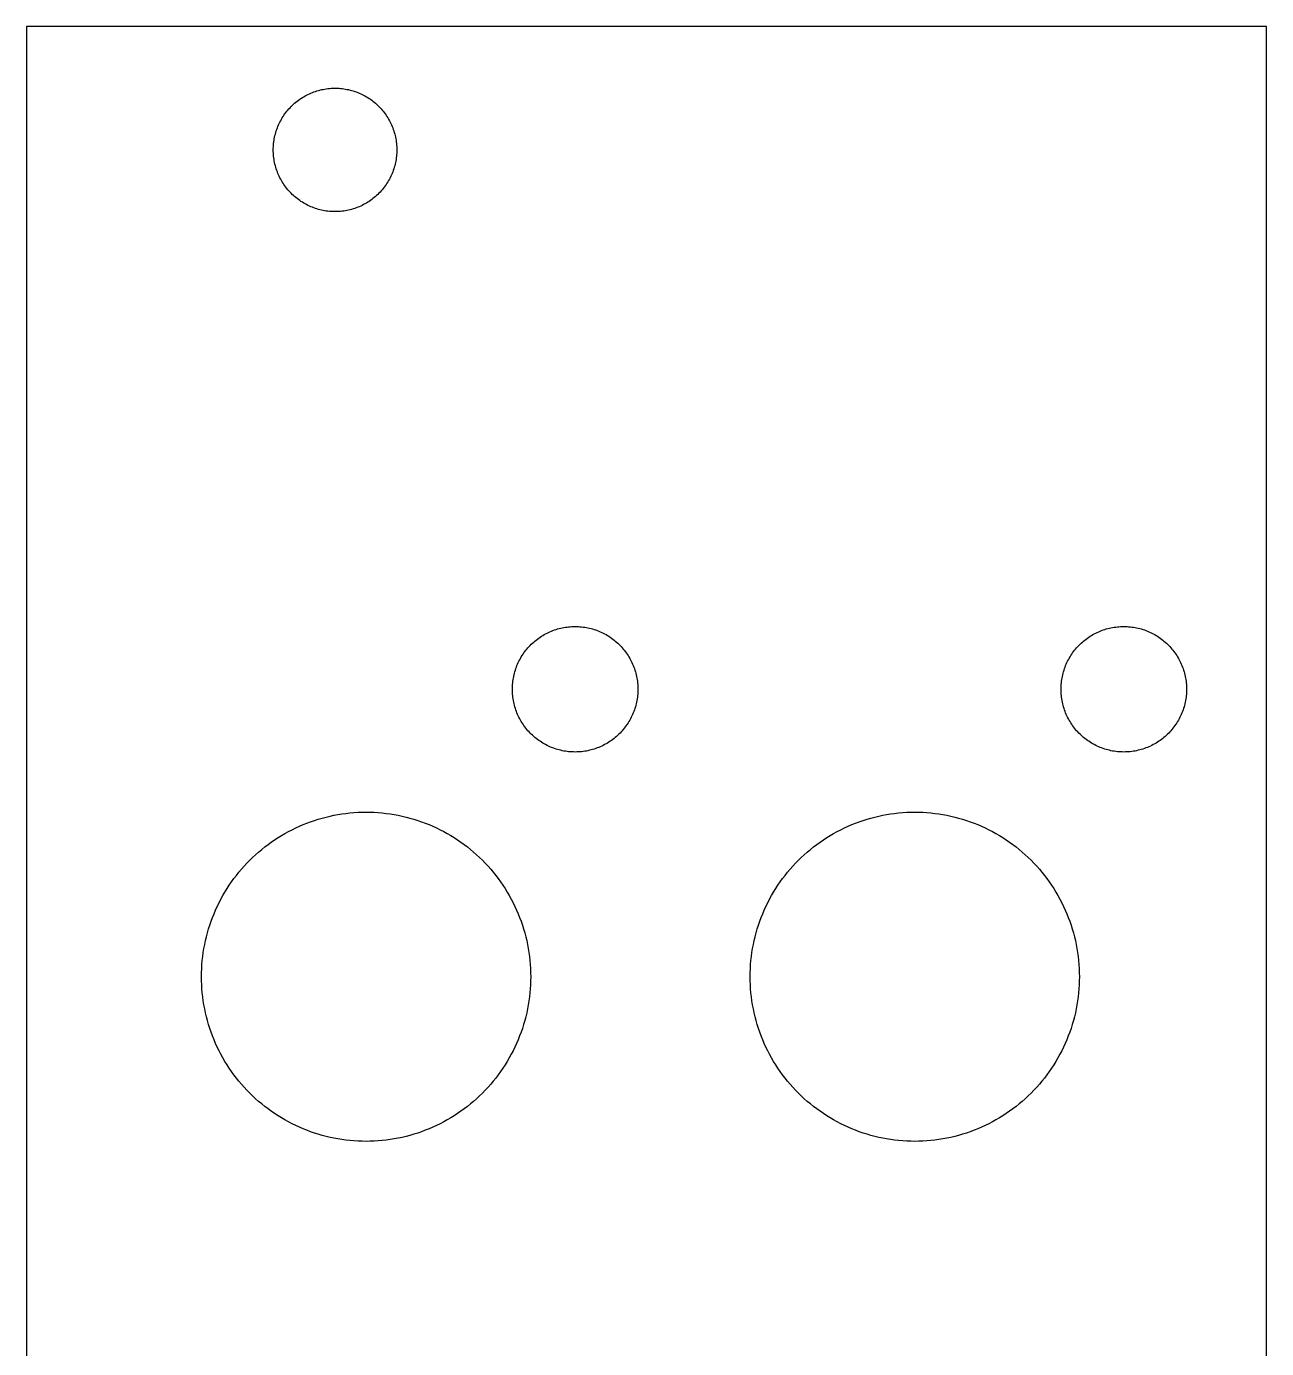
# Model space of a CAD drawing. Extents: x 1 to 31, y 9 to 138.
# Drawn here: x 1.27 to 31.41, y 105.63 to 137.75 of the extents above; entities that cross this region are included whole.
import ezdxf

# ---------------------------------------------------------------- set-up
doc = ezdxf.new("R2010")
doc.units = 0

msp = doc.modelspace()

# ---------------------------------------------------------------- linework, layer by layer
at = {"color": 34, "true_color": 0x008000}
for points in [[(1.27, 9.253982, 0), (31.409894, 9.253982, 0), (31.409894, 137.754106, 0), (1.27, 137.754106, 0), (1.27, 9.253982, 0)], [(7.269988, 134.754112, 0), (7.270496, 134.792974, 0), (7.27202, 134.83209, 0), (7.27456, 134.870952, 0), (7.278116, 134.90956, 0), (7.282688, 134.948422, 0), (7.288276, 134.986776, 0), (7.294626, 135.02513, 0), (7.302246, 135.063484, 0), (7.310882, 135.101584, 0), (7.32028, 135.139176, 0), (7.330694, 135.176768, 0), (7.342124, 135.213852, 0), (7.35457, 135.250936, 0), (7.368032, 135.287512, 0), (7.382256, 135.32358, 0), (7.397496, 135.359394, 0), (7.413752, 135.394954, 0), (7.43077, 135.430006, 0), (7.448804, 135.46455, 0), (7.467854, 135.498586, 0), (7.487412, 135.532114, 0), (7.50824, 135.565134, 0), (7.529576, 135.597646, 0), (7.551928, 135.62965, 0), (7.575042, 135.660892, 0), (7.598918, 135.691626, 0), (7.62381, 135.721598, 0), (7.64921, 135.751062, 0), (7.675626, 135.779764, 0), (7.70255, 135.807958, 0), (7.730236, 135.83539, 0), (7.758684, 135.86206, 0), (7.78764, 135.887714, 0), (7.817612, 135.91286, 0), (7.847838, 135.937244, 0), (7.878826, 135.960866, 0), (7.910576, 135.983472, 0), (7.942834, 136.00557, 0), (7.9756, 136.026398, 0), (8.008874, 136.046718, 0), (8.042656, 136.066022, 0), (8.076946, 136.084564, 0), (8.111744, 136.10209, 0), (8.14705, 136.1186, 0), (8.18261, 136.134348, 0), (8.218678, 136.14908, 0), (8.255, 136.16305, 0), (8.29183, 136.176004, 0), (8.328914, 136.187942, 0), (8.366252, 136.198864, 0), (8.403844, 136.20877, 0), (8.44169, 136.217914, 0), (8.47979, 136.225788, 0), (8.518144, 136.2329, 0), (8.556498, 136.238996, 0), (8.59536, 136.244076, 0), (8.633968, 136.24814, 0), (8.67283, 136.251188, 0), (8.711692, 136.25322, 0), (8.750554, 136.254236, 0), (8.78967, 136.254236, 0), (8.828532, 136.25322, 0), (8.867394, 136.251188, 0), (8.906256, 136.24814, 0), (8.944864, 136.244076, 0), (8.983726, 136.238996, 0), (9.02208, 136.2329, 0), (9.060434, 136.225788, 0), (9.098534, 136.217914, 0), (9.13638, 136.20877, 0), (9.173972, 136.198864, 0), (9.21131, 136.187942, 0), (9.248394, 136.176004, 0), (9.285224, 136.16305, 0), (9.321546, 136.14908, 0), (9.357614, 136.134348, 0), (9.393174, 136.1186, 0), (9.42848, 136.10209, 0), (9.463278, 136.084564, 0), (9.497568, 136.066022, 0), (9.53135, 136.046718, 0), (9.564624, 136.026398, 0), (9.59739, 136.00557, 0), (9.629648, 135.983472, 0), (9.661398, 135.960866, 0), (9.692386, 135.937244, 0), (9.722612, 135.91286, 0), (9.752584, 135.887714, 0), (9.78154, 135.86206, 0), (9.809988, 135.83539, 0), (9.837674, 135.807958, 0), (9.864598, 135.779764, 0), (9.891014, 135.751062, 0), (9.916414, 135.721598, 0), (9.941306, 135.691626, 0), (9.965182, 135.660892, 0), (9.988296, 135.62965, 0), (10.010648, 135.597646, 0), (10.031984, 135.565134, 0), (10.052812, 135.532114, 0), (10.07237, 135.498586, 0), (10.09142, 135.46455, 0), (10.109454, 135.430006, 0), (10.126472, 135.394954, 0), (10.142728, 135.359394, 0), (10.157968, 135.32358, 0), (10.172192, 135.287512, 0), (10.185654, 135.250936, 0), (10.1981, 135.213852, 0), (10.20953, 135.176768, 0), (10.219944, 135.139176, 0), (10.229342, 135.101584, 0), (10.237978, 135.063484, 0), (10.245598, 135.02513, 0), (10.251948, 134.986776, 0), (10.257536, 134.948422, 0), (10.262108, 134.90956, 0), (10.265664, 134.870952, 0), (10.268204, 134.83209, 0), (10.269728, 134.792974, 0), (10.270236, 134.754112, 0), (10.269728, 134.71525, 0), (10.268204, 134.676134, 0), (10.265664, 134.637272, 0), (10.262108, 134.598664, 0), (10.257536, 134.559802, 0), (10.251948, 134.521448, 0), (10.245598, 134.483094, 0), (10.237978, 134.44474, 0), (10.229342, 134.40664, 0), (10.219944, 134.369048, 0), (10.20953, 134.331456, 0), (10.1981, 134.294372, 0), (10.185654, 134.257288, 0), (10.172192, 134.220712, 0), (10.157968, 134.184644, 0), (10.142728, 134.14883, 0), (10.126472, 134.11327, 0), (10.109454, 134.078218, 0), (10.09142, 134.043674, 0), (10.07237, 134.009638, 0), (10.052812, 133.97611, 0), (10.031984, 133.94309, 0), (10.010648, 133.910578, 0), (9.988296, 133.878574, 0), (9.965182, 133.847332, 0), (9.941306, 133.816598, 0), (9.916414, 133.786626, 0), (9.891014, 133.757162, 0), (9.864598, 133.72846, 0), (9.837674, 133.700266, 0), (9.809988, 133.672834, 0), (9.78154, 133.646164, 0), (9.752584, 133.62051, 0), (9.722612, 133.595364, 0), (9.692386, 133.57098, 0), (9.661398, 133.547358, 0), (9.629648, 133.524752, 0), (9.59739, 133.502654, 0), (9.564624, 133.481826, 0), (9.53135, 133.461506, 0), (9.497568, 133.442202, 0), (9.463278, 133.42366, 0), (9.42848, 133.406134, 0), (9.393174, 133.389624, 0), (9.357614, 133.373876, 0), (9.321546, 133.359144, 0), (9.285224, 133.345174, 0), (9.248394, 133.33222, 0), (9.21131, 133.320282, 0), (9.173972, 133.30936, 0), (9.13638, 133.299454, 0), (9.098534, 133.29031, 0), (9.060434, 133.282436, 0), (9.02208, 133.275324, 0), (8.983726, 133.269228, 0), (8.944864, 133.264148, 0), (8.906256, 133.260084, 0), (8.867394, 133.257036, 0), (8.828532, 133.255004, 0), (8.78967, 133.253988, 0), (8.750554, 133.253988, 0), (8.711692, 133.255004, 0), (8.67283, 133.257036, 0), (8.633968, 133.260084, 0), (8.59536, 133.264148, 0), (8.556498, 133.269228, 0), (8.518144, 133.275324, 0), (8.47979, 133.282436, 0), (8.44169, 133.29031, 0), (8.403844, 133.299454, 0), (8.366252, 133.30936, 0), (8.328914, 133.320282, 0), (8.29183, 133.33222, 0), (8.255, 133.345174, 0), (8.218678, 133.359144, 0), (8.18261, 133.373876, 0), (8.14705, 133.389624, 0), (8.111744, 133.406134, 0), (8.076946, 133.42366, 0), (8.042656, 133.442202, 0), (8.008874, 133.461506, 0), (7.9756, 133.481826, 0), (7.942834, 133.502654, 0), (7.910576, 133.524752, 0), (7.878826, 133.547358, 0), (7.847838, 133.57098, 0), (7.817612, 133.595364, 0), (7.78764, 133.62051, 0), (7.758684, 133.646164, 0), (7.730236, 133.672834, 0), (7.70255, 133.700266, 0), (7.675626, 133.72846, 0), (7.64921, 133.757162, 0), (7.62381, 133.786626, 0), (7.598918, 133.816598, 0), (7.575042, 133.847332, 0), (7.551928, 133.878574, 0), (7.529576, 133.910578, 0), (7.50824, 133.94309, 0), (7.487412, 133.97611, 0), (7.467854, 134.009638, 0), (7.448804, 134.043674, 0), (7.43077, 134.078218, 0), (7.413752, 134.11327, 0), (7.397496, 134.14883, 0), (7.382256, 134.184644, 0), (7.368032, 134.220712, 0), (7.35457, 134.257288, 0), (7.342124, 134.294372, 0), (7.330694, 134.331456, 0), (7.32028, 134.369048, 0), (7.310882, 134.40664, 0), (7.302246, 134.44474, 0), (7.294626, 134.483094, 0), (7.288276, 134.521448, 0), (7.282688, 134.559802, 0), (7.278116, 134.598664, 0), (7.27456, 134.637272, 0), (7.27202, 134.676134, 0), (7.270496, 134.71525, 0), (7.269988, 134.754112, 0)], [(13.079984, 121.648982, 0), (13.080492, 121.688352, 0), (13.082016, 121.727468, 0), (13.084556, 121.766584, 0), (13.088112, 121.8057, 0), (13.092684, 121.844816, 0), (13.098272, 121.883678, 0), (13.104622, 121.922286, 0), (13.112242, 121.960894, 0), (13.120878, 121.999248, 0), (13.130276, 122.037348, 0), (13.14069, 122.075194, 0), (13.15212, 122.112786, 0), (13.164566, 122.150124, 0), (13.178028, 122.186954, 0), (13.192252, 122.22353, 0), (13.207492, 122.259598, 0), (13.223748, 122.295412, 0), (13.240766, 122.330718, 0), (13.2588, 122.36577, 0), (13.27785, 122.40006, 0), (13.297662, 122.434096, 0), (13.318236, 122.46737, 0), (13.339826, 122.50039, 0), (13.362178, 122.532648, 0), (13.385292, 122.564398, 0), (13.409168, 122.595386, 0), (13.43406, 122.625866, 0), (13.45946, 122.655838, 0), (13.485876, 122.684794, 0), (13.5128, 122.713242, 0), (13.54074, 122.741182, 0), (13.569188, 122.768106, 0), (13.598144, 122.794522, 0), (13.628116, 122.819922, 0), (13.658596, 122.844814, 0), (13.689584, 122.86869, 0), (13.721334, 122.891804, 0), (13.753592, 122.914156, 0), (13.786612, 122.935746, 0), (13.819886, 122.95632, 0), (13.853922, 122.976132, 0), (13.888212, 122.995182, 0), (13.923264, 123.013216, 0), (13.95857, 123.030234, 0), (13.994384, 123.04649, 0), (14.030452, 123.06173, 0), (14.067028, 123.075954, 0), (14.103858, 123.089416, 0), (14.141196, 123.101862, 0), (14.178788, 123.113292, 0), (14.216634, 123.123706, 0), (14.254734, 123.133104, 0), (14.293088, 123.14174, 0), (14.331696, 123.14936, 0), (14.370304, 123.15571, 0), (14.409166, 123.161298, 0), (14.448282, 123.16587, 0), (14.487398, 123.169426, 0), (14.526514, 123.171966, 0), (14.56563, 123.17349, 0), (14.605, 123.173998, 0), (14.64437, 123.17349, 0), (14.683486, 123.171966, 0), (14.722602, 123.169426, 0), (14.761718, 123.16587, 0), (14.800834, 123.161298, 0), (14.839696, 123.15571, 0), (14.878304, 123.14936, 0), (14.916912, 123.14174, 0), (14.955266, 123.133104, 0), (14.993366, 123.123706, 0), (15.031212, 123.113292, 0), (15.068804, 123.101862, 0), (15.106142, 123.089416, 0), (15.142972, 123.075954, 0), (15.179548, 123.06173, 0), (15.215616, 123.04649, 0), (15.25143, 123.030234, 0), (15.286736, 123.013216, 0), (15.321788, 122.995182, 0), (15.356078, 122.976132, 0), (15.390114, 122.95632, 0), (15.423388, 122.935746, 0), (15.456408, 122.914156, 0), (15.488666, 122.891804, 0), (15.520416, 122.86869, 0), (15.551404, 122.844814, 0), (15.581884, 122.819922, 0), (15.611856, 122.794522, 0), (15.640812, 122.768106, 0), (15.66926, 122.741182, 0), (15.6972, 122.713242, 0), (15.724124, 122.684794, 0), (15.75054, 122.655838, 0), (15.77594, 122.625866, 0), (15.800832, 122.595386, 0), (15.824708, 122.564398, 0), (15.847822, 122.532648, 0), (15.870174, 122.50039, 0), (15.891764, 122.46737, 0), (15.912338, 122.434096, 0), (15.93215, 122.40006, 0), (15.9512, 122.36577, 0), (15.969234, 122.330718, 0), (15.986252, 122.295412, 0), (16.002508, 122.259598, 0), (16.017748, 122.22353, 0), (16.031972, 122.186954, 0), (16.045434, 122.150124, 0), (16.05788, 122.112786, 0), (16.06931, 122.075194, 0), (16.079724, 122.037348, 0), (16.089122, 121.999248, 0), (16.097758, 121.960894, 0), (16.105378, 121.922286, 0), (16.111728, 121.883678, 0), (16.117316, 121.844816, 0), (16.121888, 121.8057, 0), (16.125444, 121.766584, 0), (16.127984, 121.727468, 0), (16.129508, 121.688352, 0), (16.130016, 121.648982, 0), (16.129508, 121.609612, 0), (16.127984, 121.570496, 0), (16.125444, 121.53138, 0), (16.121888, 121.492264, 0), (16.117316, 121.453148, 0), (16.111728, 121.414286, 0), (16.105378, 121.375678, 0), (16.097758, 121.33707, 0), (16.089122, 121.298716, 0), (16.079724, 121.260616, 0), (16.06931, 121.22277, 0), (16.05788, 121.185178, 0), (16.045434, 121.14784, 0), (16.031972, 121.11101, 0), (16.017748, 121.074434, 0), (16.002508, 121.038366, 0), (15.986252, 121.002552, 0), (15.969234, 120.967246, 0), (15.9512, 120.932194, 0), (15.93215, 120.897904, 0), (15.912338, 120.863868, 0), (15.891764, 120.830594, 0), (15.870174, 120.797574, 0), (15.847822, 120.765316, 0), (15.824708, 120.733566, 0), (15.800832, 120.702578, 0), (15.77594, 120.672098, 0), (15.75054, 120.642126, 0), (15.724124, 120.61317, 0), (15.6972, 120.584722, 0), (15.66926, 120.556782, 0), (15.640812, 120.529858, 0), (15.611856, 120.503442, 0), (15.581884, 120.478042, 0), (15.551404, 120.45315, 0), (15.520416, 120.429274, 0), (15.488666, 120.40616, 0), (15.456408, 120.383808, 0), (15.423388, 120.362218, 0), (15.390114, 120.341644, 0), (15.356078, 120.321832, 0), (15.321788, 120.302782, 0), (15.286736, 120.284748, 0), (15.25143, 120.26773, 0), (15.215616, 120.251474, 0), (15.179548, 120.236234, 0), (15.142972, 120.22201, 0), (15.106142, 120.208548, 0), (15.068804, 120.196102, 0), (15.031212, 120.184672, 0), (14.993366, 120.174258, 0), (14.955266, 120.16486, 0), (14.916912, 120.156224, 0), (14.878304, 120.148604, 0), (14.839696, 120.142254, 0), (14.800834, 120.136666, 0), (14.761718, 120.132094, 0), (14.722602, 120.128538, 0), (14.683486, 120.125998, 0), (14.64437, 120.124474, 0), (14.605, 120.123966, 0), (14.56563, 120.124474, 0), (14.526514, 120.125998, 0), (14.487398, 120.128538, 0), (14.448282, 120.132094, 0), (14.409166, 120.136666, 0), (14.370304, 120.142254, 0), (14.331696, 120.148604, 0), (14.293088, 120.156224, 0), (14.254734, 120.16486, 0), (14.216634, 120.174258, 0), (14.178788, 120.184672, 0), (14.141196, 120.196102, 0), (14.103858, 120.208548, 0), (14.067028, 120.22201, 0), (14.030452, 120.236234, 0), (13.994384, 120.251474, 0), (13.95857, 120.26773, 0), (13.923264, 120.284748, 0), (13.888212, 120.302782, 0), (13.853922, 120.321832, 0), (13.819886, 120.341644, 0), (13.786612, 120.362218, 0), (13.753592, 120.383808, 0), (13.721334, 120.40616, 0), (13.689584, 120.429274, 0), (13.658596, 120.45315, 0), (13.628116, 120.478042, 0), (13.598144, 120.503442, 0), (13.569188, 120.529858, 0), (13.54074, 120.556782, 0), (13.5128, 120.584722, 0), (13.485876, 120.61317, 0), (13.45946, 120.642126, 0), (13.43406, 120.672098, 0), (13.409168, 120.702578, 0), (13.385292, 120.733566, 0), (13.362178, 120.765316, 0), (13.339826, 120.797574, 0), (13.318236, 120.830594, 0), (13.297662, 120.863868, 0), (13.27785, 120.897904, 0), (13.2588, 120.932194, 0), (13.240766, 120.967246, 0), (13.223748, 121.002552, 0), (13.207492, 121.038366, 0), (13.192252, 121.074434, 0), (13.178028, 121.11101, 0), (13.164566, 121.14784, 0), (13.15212, 121.185178, 0), (13.14069, 121.22277, 0), (13.130276, 121.260616, 0), (13.120878, 121.298716, 0), (13.112242, 121.33707, 0), (13.104622, 121.375678, 0), (13.098272, 121.414286, 0), (13.092684, 121.453148, 0), (13.088112, 121.492264, 0), (13.084556, 121.53138, 0), (13.082016, 121.570496, 0), (13.080492, 121.609612, 0), (13.079984, 121.648982, 0)], [(26.414984, 121.648982, 0), (26.415492, 121.688352, 0), (26.417016, 121.727468, 0), (26.419556, 121.766584, 0), (26.423112, 121.8057, 0), (26.427684, 121.844816, 0), (26.433272, 121.883678, 0), (26.439622, 121.922286, 0), (26.447242, 121.960894, 0), (26.455878, 121.999248, 0), (26.465276, 122.037348, 0), (26.47569, 122.075194, 0), (26.48712, 122.112786, 0), (26.499566, 122.150124, 0), (26.513028, 122.186954, 0), (26.527252, 122.22353, 0), (26.542492, 122.259598, 0), (26.558748, 122.295412, 0), (26.575766, 122.330718, 0), (26.5938, 122.36577, 0), (26.61285, 122.40006, 0), (26.632662, 122.434096, 0), (26.653236, 122.46737, 0), (26.674826, 122.50039, 0), (26.697178, 122.532648, 0), (26.720292, 122.564398, 0), (26.744168, 122.595386, 0), (26.76906, 122.625866, 0), (26.79446, 122.655838, 0), (26.820876, 122.684794, 0), (26.8478, 122.713242, 0), (26.87574, 122.741182, 0), (26.904188, 122.768106, 0), (26.933144, 122.794522, 0), (26.963116, 122.819922, 0), (26.993596, 122.844814, 0), (27.024584, 122.86869, 0), (27.056334, 122.891804, 0), (27.088592, 122.914156, 0), (27.121612, 122.935746, 0), (27.154886, 122.95632, 0), (27.188922, 122.976132, 0), (27.223212, 122.995182, 0), (27.258264, 123.013216, 0), (27.29357, 123.030234, 0), (27.329384, 123.04649, 0), (27.365452, 123.06173, 0), (27.402028, 123.075954, 0), (27.438858, 123.089416, 0), (27.476196, 123.101862, 0), (27.513788, 123.113292, 0), (27.551634, 123.123706, 0), (27.589734, 123.133104, 0), (27.628088, 123.14174, 0), (27.666696, 123.14936, 0), (27.705304, 123.15571, 0), (27.744166, 123.161298, 0), (27.783282, 123.16587, 0), (27.822398, 123.169426, 0), (27.861514, 123.171966, 0), (27.90063, 123.17349, 0), (27.94, 123.173998, 0), (27.97937, 123.17349, 0), (28.018486, 123.171966, 0), (28.057602, 123.169426, 0), (28.096718, 123.16587, 0), (28.135834, 123.161298, 0), (28.174696, 123.15571, 0), (28.213304, 123.14936, 0), (28.251912, 123.14174, 0), (28.290266, 123.133104, 0), (28.328366, 123.123706, 0), (28.366212, 123.113292, 0), (28.403804, 123.101862, 0), (28.441142, 123.089416, 0), (28.477972, 123.075954, 0), (28.514548, 123.06173, 0), (28.550616, 123.04649, 0), (28.58643, 123.030234, 0), (28.621736, 123.013216, 0), (28.656788, 122.995182, 0), (28.691078, 122.976132, 0), (28.725114, 122.95632, 0), (28.758388, 122.935746, 0), (28.791408, 122.914156, 0), (28.823666, 122.891804, 0), (28.855416, 122.86869, 0), (28.886404, 122.844814, 0), (28.916884, 122.819922, 0), (28.946856, 122.794522, 0), (28.975812, 122.768106, 0), (29.00426, 122.741182, 0), (29.0322, 122.713242, 0), (29.059124, 122.684794, 0), (29.08554, 122.655838, 0), (29.11094, 122.625866, 0), (29.135832, 122.595386, 0), (29.159708, 122.564398, 0), (29.182822, 122.532648, 0), (29.205174, 122.50039, 0), (29.226764, 122.46737, 0), (29.247338, 122.434096, 0), (29.26715, 122.40006, 0), (29.2862, 122.36577, 0), (29.304234, 122.330718, 0), (29.321252, 122.295412, 0), (29.337508, 122.259598, 0), (29.352748, 122.22353, 0), (29.366972, 122.186954, 0), (29.380434, 122.150124, 0), (29.39288, 122.112786, 0), (29.40431, 122.075194, 0), (29.414724, 122.037348, 0), (29.424122, 121.999248, 0), (29.432758, 121.960894, 0), (29.440378, 121.922286, 0), (29.446728, 121.883678, 0), (29.452316, 121.844816, 0), (29.456888, 121.8057, 0), (29.460444, 121.766584, 0), (29.462984, 121.727468, 0), (29.464508, 121.688352, 0), (29.465016, 121.648982, 0), (29.464508, 121.609612, 0), (29.462984, 121.570496, 0), (29.460444, 121.53138, 0), (29.456888, 121.492264, 0), (29.452316, 121.453148, 0), (29.446728, 121.414286, 0), (29.440378, 121.375678, 0), (29.432758, 121.33707, 0), (29.424122, 121.298716, 0), (29.414724, 121.260616, 0), (29.40431, 121.22277, 0), (29.39288, 121.185178, 0), (29.380434, 121.14784, 0), (29.366972, 121.11101, 0), (29.352748, 121.074434, 0), (29.337508, 121.038366, 0), (29.321252, 121.002552, 0), (29.304234, 120.967246, 0), (29.2862, 120.932194, 0), (29.26715, 120.897904, 0), (29.247338, 120.863868, 0), (29.226764, 120.830594, 0), (29.205174, 120.797574, 0), (29.182822, 120.765316, 0), (29.159708, 120.733566, 0), (29.135832, 120.702578, 0), (29.11094, 120.672098, 0), (29.08554, 120.642126, 0), (29.059124, 120.61317, 0), (29.0322, 120.584722, 0), (29.00426, 120.556782, 0), (28.975812, 120.529858, 0), (28.946856, 120.503442, 0), (28.916884, 120.478042, 0), (28.886404, 120.45315, 0), (28.855416, 120.429274, 0), (28.823666, 120.40616, 0), (28.791408, 120.383808, 0), (28.758388, 120.362218, 0), (28.725114, 120.341644, 0), (28.691078, 120.321832, 0), (28.656788, 120.302782, 0), (28.621736, 120.284748, 0), (28.58643, 120.26773, 0), (28.550616, 120.251474, 0), (28.514548, 120.236234, 0), (28.477972, 120.22201, 0), (28.441142, 120.208548, 0), (28.403804, 120.196102, 0), (28.366212, 120.184672, 0), (28.328366, 120.174258, 0), (28.290266, 120.16486, 0), (28.251912, 120.156224, 0), (28.213304, 120.148604, 0), (28.174696, 120.142254, 0), (28.135834, 120.136666, 0), (28.096718, 120.132094, 0), (28.057602, 120.128538, 0), (28.018486, 120.125998, 0), (27.97937, 120.124474, 0), (27.94, 120.123966, 0), (27.90063, 120.124474, 0), (27.861514, 120.125998, 0), (27.822398, 120.128538, 0), (27.783282, 120.132094, 0), (27.744166, 120.136666, 0), (27.705304, 120.142254, 0), (27.666696, 120.148604, 0), (27.628088, 120.156224, 0), (27.589734, 120.16486, 0), (27.551634, 120.174258, 0), (27.513788, 120.184672, 0), (27.476196, 120.196102, 0), (27.438858, 120.208548, 0), (27.402028, 120.22201, 0), (27.365452, 120.236234, 0), (27.329384, 120.251474, 0), (27.29357, 120.26773, 0), (27.258264, 120.284748, 0), (27.223212, 120.302782, 0), (27.188922, 120.321832, 0), (27.154886, 120.341644, 0), (27.121612, 120.362218, 0), (27.088592, 120.383808, 0), (27.056334, 120.40616, 0), (27.024584, 120.429274, 0), (26.993596, 120.45315, 0), (26.963116, 120.478042, 0), (26.933144, 120.503442, 0), (26.904188, 120.529858, 0), (26.87574, 120.556782, 0), (26.8478, 120.584722, 0), (26.820876, 120.61317, 0), (26.79446, 120.642126, 0), (26.76906, 120.672098, 0), (26.744168, 120.702578, 0), (26.720292, 120.733566, 0), (26.697178, 120.765316, 0), (26.674826, 120.797574, 0), (26.653236, 120.830594, 0), (26.632662, 120.863868, 0), (26.61285, 120.897904, 0), (26.5938, 120.932194, 0), (26.575766, 120.967246, 0), (26.558748, 121.002552, 0), (26.542492, 121.038366, 0), (26.527252, 121.074434, 0), (26.513028, 121.11101, 0), (26.499566, 121.14784, 0), (26.48712, 121.185178, 0), (26.47569, 121.22277, 0), (26.465276, 121.260616, 0), (26.455878, 121.298716, 0), (26.447242, 121.33707, 0), (26.439622, 121.375678, 0), (26.433272, 121.414286, 0), (26.427684, 121.453148, 0), (26.423112, 121.492264, 0), (26.419556, 121.53138, 0), (26.417016, 121.570496, 0), (26.415492, 121.609612, 0), (26.414984, 121.648982, 0)], [(5.525008, 114.663982, 0), (5.526278, 114.762026, 0), (5.529834, 114.860324, 0), (5.53593, 114.958114, 0), (5.544312, 115.056158, 0), (5.55498, 115.153694, 0), (5.568188, 115.250976, 0), (5.583936, 115.34775, 0), (5.60197, 115.44427, 0), (5.62229, 115.540282, 0), (5.644896, 115.635786, 0), (5.669788, 115.730782, 0), (5.69722, 115.825016, 0), (5.726938, 115.918742, 0), (5.758942, 116.011452, 0), (5.792978, 116.103654, 0), (5.829554, 116.194586, 0), (5.868162, 116.28501, 0), (5.909056, 116.374164, 0), (5.952236, 116.462302, 0), (5.997448, 116.549678, 0), (6.044692, 116.63553, 0), (6.093968, 116.720366, 0), (6.14553, 116.803932, 0), (6.199124, 116.886228, 0), (6.25475, 116.967254, 0), (6.312154, 117.046756, 0), (6.37159, 117.124988, 0), (6.433058, 117.201442, 0), (6.49605, 117.276626, 0), (6.561328, 117.350286, 0), (6.62813, 117.422168, 0), (6.696456, 117.492526, 0), (6.766814, 117.560852, 0), (6.838696, 117.627654, 0), (6.912356, 117.692932, 0), (6.98754, 117.755924, 0), (7.063994, 117.817392, 0), (7.142226, 117.876828, 0), (7.221728, 117.934232, 0), (7.302754, 117.989858, 0), (7.38505, 118.043452, 0), (7.468616, 118.095014, 0), (7.553452, 118.14429, 0), (7.639304, 118.191534, 0), (7.72668, 118.236746, 0), (7.814818, 118.279926, 0), (7.903972, 118.32082, 0), (7.994396, 118.359428, 0), (8.085328, 118.396004, 0), (8.17753, 118.43004, 0), (8.27024, 118.462044, 0), (8.363966, 118.491762, 0), (8.4582, 118.519194, 0), (8.553196, 118.544086, 0), (8.6487, 118.566692, 0), (8.744712, 118.587012, 0), (8.841232, 118.605046, 0), (8.938006, 118.620794, 0), (9.035288, 118.634002, 0), (9.132824, 118.64467, 0), (9.230868, 118.653052, 0), (9.328658, 118.659148, 0), (9.426956, 118.662704, 0), (9.525, 118.663974, 0), (9.623044, 118.662704, 0), (9.721342, 118.659148, 0), (9.819132, 118.653052, 0), (9.917176, 118.64467, 0), (10.014712, 118.634002, 0), (10.111994, 118.620794, 0), (10.208768, 118.605046, 0), (10.305288, 118.587012, 0), (10.4013, 118.566692, 0), (10.496804, 118.544086, 0), (10.5918, 118.519194, 0), (10.686034, 118.491762, 0), (10.77976, 118.462044, 0), (10.87247, 118.43004, 0), (10.964672, 118.396004, 0), (11.055604, 118.359428, 0), (11.146028, 118.32082, 0), (11.235182, 118.279926, 0), (11.32332, 118.236746, 0), (11.410696, 118.191534, 0), (11.496548, 118.14429, 0), (11.581384, 118.095014, 0), (11.66495, 118.043452, 0), (11.747246, 117.989858, 0), (11.828272, 117.934232, 0), (11.907774, 117.876828, 0), (11.986006, 117.817392, 0), (12.06246, 117.755924, 0), (12.137644, 117.692932, 0), (12.211304, 117.627654, 0), (12.283186, 117.560852, 0), (12.353544, 117.492526, 0), (12.42187, 117.422168, 0), (12.488672, 117.350286, 0), (12.55395, 117.276626, 0), (12.616942, 117.201442, 0), (12.67841, 117.124988, 0), (12.737846, 117.046756, 0), (12.79525, 116.967254, 0), (12.850876, 116.886228, 0), (12.90447, 116.803932, 0), (12.956032, 116.720366, 0), (13.005308, 116.63553, 0), (13.052552, 116.549678, 0), (13.097764, 116.462302, 0), (13.140944, 116.374164, 0), (13.181838, 116.28501, 0), (13.220446, 116.194586, 0), (13.257022, 116.103654, 0), (13.291058, 116.011452, 0), (13.323062, 115.918742, 0), (13.35278, 115.825016, 0), (13.380212, 115.730782, 0), (13.405104, 115.635786, 0), (13.42771, 115.540282, 0), (13.44803, 115.44427, 0), (13.466064, 115.34775, 0), (13.481812, 115.250976, 0), (13.49502, 115.153694, 0), (13.505688, 115.056158, 0), (13.51407, 114.958114, 0), (13.520166, 114.860324, 0), (13.523722, 114.762026, 0), (13.524992, 114.663982, 0), (13.523722, 114.565938, 0), (13.520166, 114.46764, 0), (13.51407, 114.36985, 0), (13.505688, 114.271806, 0), (13.49502, 114.17427, 0), (13.481812, 114.076988, 0), (13.466064, 113.980214, 0), (13.44803, 113.883694, 0), (13.42771, 113.787682, 0), (13.405104, 113.692178, 0), (13.380212, 113.597182, 0), (13.35278, 113.502948, 0), (13.323062, 113.409222, 0), (13.291058, 113.316512, 0), (13.257022, 113.22431, 0), (13.220446, 113.133378, 0), (13.181838, 113.042954, 0), (13.140944, 112.9538, 0), (13.097764, 112.865662, 0), (13.052552, 112.778286, 0), (13.005308, 112.692434, 0), (12.956032, 112.607598, 0), (12.90447, 112.524032, 0), (12.850876, 112.441736, 0), (12.79525, 112.36071, 0), (12.737846, 112.281208, 0), (12.67841, 112.202976, 0), (12.616942, 112.126522, 0), (12.55395, 112.051338, 0), (12.488672, 111.977678, 0), (12.42187, 111.905796, 0), (12.353544, 111.835438, 0), (12.283186, 111.767112, 0), (12.211304, 111.70031, 0), (12.137644, 111.635032, 0), (12.06246, 111.57204, 0), (11.986006, 111.510572, 0), (11.907774, 111.451136, 0), (11.828272, 111.393732, 0), (11.747246, 111.338106, 0), (11.66495, 111.284512, 0), (11.581384, 111.23295, 0), (11.496548, 111.183674, 0), (11.410696, 111.13643, 0), (11.32332, 111.091218, 0), (11.235182, 111.048038, 0), (11.146028, 111.007144, 0), (11.055604, 110.968536, 0), (10.964672, 110.93196, 0), (10.87247, 110.897924, 0), (10.77976, 110.86592, 0), (10.686034, 110.836202, 0), (10.5918, 110.80877, 0), (10.496804, 110.783878, 0), (10.4013, 110.761272, 0), (10.305288, 110.740952, 0), (10.208768, 110.722918, 0), (10.111994, 110.70717, 0), (10.014712, 110.693962, 0), (9.917176, 110.683294, 0), (9.819132, 110.674912, 0), (9.721342, 110.668816, 0), (9.623044, 110.66526, 0), (9.525, 110.66399, 0), (9.426956, 110.66526, 0), (9.328658, 110.668816, 0), (9.230868, 110.674912, 0), (9.132824, 110.683294, 0), (9.035288, 110.693962, 0), (8.938006, 110.70717, 0), (8.841232, 110.722918, 0), (8.744712, 110.740952, 0), (8.6487, 110.761272, 0), (8.553196, 110.783878, 0), (8.4582, 110.80877, 0), (8.363966, 110.836202, 0), (8.27024, 110.86592, 0), (8.17753, 110.897924, 0), (8.085328, 110.93196, 0), (7.994396, 110.968536, 0), (7.903972, 111.007144, 0), (7.814818, 111.048038, 0), (7.72668, 111.091218, 0), (7.639304, 111.13643, 0), (7.553452, 111.183674, 0), (7.468616, 111.23295, 0), (7.38505, 111.284512, 0), (7.302754, 111.338106, 0), (7.221728, 111.393732, 0), (7.142226, 111.451136, 0), (7.063994, 111.510572, 0), (6.98754, 111.57204, 0), (6.912356, 111.635032, 0), (6.838696, 111.70031, 0), (6.766814, 111.767112, 0), (6.696456, 111.835438, 0), (6.62813, 111.905796, 0), (6.561328, 111.977678, 0), (6.49605, 112.051338, 0), (6.433058, 112.126522, 0), (6.37159, 112.202976, 0), (6.312154, 112.281208, 0), (6.25475, 112.36071, 0), (6.199124, 112.441736, 0), (6.14553, 112.524032, 0), (6.093968, 112.607598, 0), (6.044692, 112.692434, 0), (5.997448, 112.778286, 0), (5.952236, 112.865662, 0), (5.909056, 112.9538, 0), (5.868162, 113.042954, 0), (5.829554, 113.133378, 0), (5.792978, 113.22431, 0), (5.758942, 113.316512, 0), (5.726938, 113.409222, 0), (5.69722, 113.502948, 0), (5.669788, 113.597182, 0), (5.644896, 113.692178, 0), (5.62229, 113.787682, 0), (5.60197, 113.883694, 0), (5.583936, 113.980214, 0), (5.568188, 114.076988, 0), (5.55498, 114.17427, 0), (5.544312, 114.271806, 0), (5.53593, 114.36985, 0), (5.529834, 114.46764, 0), (5.526278, 114.565938, 0), (5.525008, 114.663982, 0)], [(18.860008, 114.663982, 0), (18.861278, 114.762026, 0), (18.864834, 114.860324, 0), (18.87093, 114.958114, 0), (18.879312, 115.056158, 0), (18.88998, 115.153694, 0), (18.903188, 115.250976, 0), (18.918936, 115.34775, 0), (18.93697, 115.44427, 0), (18.95729, 115.540282, 0), (18.979896, 115.635786, 0), (19.004788, 115.730782, 0), (19.03222, 115.825016, 0), (19.061938, 115.918742, 0), (19.093942, 116.011452, 0), (19.127978, 116.103654, 0), (19.164554, 116.194586, 0), (19.203162, 116.28501, 0), (19.244056, 116.374164, 0), (19.287236, 116.462302, 0), (19.332448, 116.549678, 0), (19.379692, 116.63553, 0), (19.428968, 116.720366, 0), (19.48053, 116.803932, 0), (19.534124, 116.886228, 0), (19.58975, 116.967254, 0), (19.647154, 117.046756, 0), (19.70659, 117.124988, 0), (19.768058, 117.201442, 0), (19.83105, 117.276626, 0), (19.896328, 117.350286, 0), (19.96313, 117.422168, 0), (20.031456, 117.492526, 0), (20.101814, 117.560852, 0), (20.173696, 117.627654, 0), (20.247356, 117.692932, 0), (20.32254, 117.755924, 0), (20.398994, 117.817392, 0), (20.477226, 117.876828, 0), (20.556728, 117.934232, 0), (20.637754, 117.989858, 0), (20.72005, 118.043452, 0), (20.803616, 118.095014, 0), (20.888452, 118.14429, 0), (20.974304, 118.191534, 0), (21.06168, 118.236746, 0), (21.149818, 118.279926, 0), (21.238972, 118.32082, 0), (21.329396, 118.359428, 0), (21.420328, 118.396004, 0), (21.51253, 118.43004, 0), (21.60524, 118.462044, 0), (21.698966, 118.491762, 0), (21.7932, 118.519194, 0), (21.888196, 118.544086, 0), (21.9837, 118.566692, 0), (22.079712, 118.587012, 0), (22.176232, 118.605046, 0), (22.273006, 118.620794, 0), (22.370288, 118.634002, 0), (22.467824, 118.64467, 0), (22.565868, 118.653052, 0), (22.663658, 118.659148, 0), (22.761956, 118.662704, 0), (22.86, 118.663974, 0), (22.958044, 118.662704, 0), (23.056342, 118.659148, 0), (23.154132, 118.653052, 0), (23.252176, 118.64467, 0), (23.349712, 118.634002, 0), (23.446994, 118.620794, 0), (23.543768, 118.605046, 0), (23.640288, 118.587012, 0), (23.7363, 118.566692, 0), (23.831804, 118.544086, 0), (23.9268, 118.519194, 0), (24.021034, 118.491762, 0), (24.11476, 118.462044, 0), (24.20747, 118.43004, 0), (24.299672, 118.396004, 0), (24.390604, 118.359428, 0), (24.481028, 118.32082, 0), (24.570182, 118.279926, 0), (24.65832, 118.236746, 0), (24.745696, 118.191534, 0), (24.831548, 118.14429, 0), (24.916384, 118.095014, 0), (24.99995, 118.043452, 0), (25.082246, 117.989858, 0), (25.163272, 117.934232, 0), (25.242774, 117.876828, 0), (25.321006, 117.817392, 0), (25.39746, 117.755924, 0), (25.472644, 117.692932, 0), (25.546304, 117.627654, 0), (25.618186, 117.560852, 0), (25.688544, 117.492526, 0), (25.75687, 117.422168, 0), (25.823672, 117.350286, 0), (25.88895, 117.276626, 0), (25.951942, 117.201442, 0), (26.01341, 117.124988, 0), (26.072846, 117.046756, 0), (26.13025, 116.967254, 0), (26.185876, 116.886228, 0), (26.23947, 116.803932, 0), (26.291032, 116.720366, 0), (26.340308, 116.63553, 0), (26.387552, 116.549678, 0), (26.432764, 116.462302, 0), (26.475944, 116.374164, 0), (26.516838, 116.28501, 0), (26.555446, 116.194586, 0), (26.592022, 116.103654, 0), (26.626058, 116.011452, 0), (26.658062, 115.918742, 0), (26.68778, 115.825016, 0), (26.715212, 115.730782, 0), (26.740104, 115.635786, 0), (26.76271, 115.540282, 0), (26.78303, 115.44427, 0), (26.801064, 115.34775, 0), (26.816812, 115.250976, 0), (26.83002, 115.153694, 0), (26.840688, 115.056158, 0), (26.84907, 114.958114, 0), (26.855166, 114.860324, 0), (26.858722, 114.762026, 0), (26.859992, 114.663982, 0), (26.858722, 114.565938, 0), (26.855166, 114.46764, 0), (26.84907, 114.36985, 0), (26.840688, 114.271806, 0), (26.83002, 114.17427, 0), (26.816812, 114.076988, 0), (26.801064, 113.980214, 0), (26.78303, 113.883694, 0), (26.76271, 113.787682, 0), (26.740104, 113.692178, 0), (26.715212, 113.597182, 0), (26.68778, 113.502948, 0), (26.658062, 113.409222, 0), (26.626058, 113.316512, 0), (26.592022, 113.22431, 0), (26.555446, 113.133378, 0), (26.516838, 113.042954, 0), (26.475944, 112.9538, 0), (26.432764, 112.865662, 0), (26.387552, 112.778286, 0), (26.340308, 112.692434, 0), (26.291032, 112.607598, 0), (26.23947, 112.524032, 0), (26.185876, 112.441736, 0), (26.13025, 112.36071, 0), (26.072846, 112.281208, 0), (26.01341, 112.202976, 0), (25.951942, 112.126522, 0), (25.88895, 112.051338, 0), (25.823672, 111.977678, 0), (25.75687, 111.905796, 0), (25.688544, 111.835438, 0), (25.618186, 111.767112, 0), (25.546304, 111.70031, 0), (25.472644, 111.635032, 0), (25.39746, 111.57204, 0), (25.321006, 111.510572, 0), (25.242774, 111.451136, 0), (25.163272, 111.393732, 0), (25.082246, 111.338106, 0), (24.99995, 111.284512, 0), (24.916384, 111.23295, 0), (24.831548, 111.183674, 0), (24.745696, 111.13643, 0), (24.65832, 111.091218, 0), (24.570182, 111.048038, 0), (24.481028, 111.007144, 0), (24.390604, 110.968536, 0), (24.299672, 110.93196, 0), (24.20747, 110.897924, 0), (24.11476, 110.86592, 0), (24.021034, 110.836202, 0), (23.9268, 110.80877, 0), (23.831804, 110.783878, 0), (23.7363, 110.761272, 0), (23.640288, 110.740952, 0), (23.543768, 110.722918, 0), (23.446994, 110.70717, 0), (23.349712, 110.693962, 0), (23.252176, 110.683294, 0), (23.154132, 110.674912, 0), (23.056342, 110.668816, 0), (22.958044, 110.66526, 0), (22.86, 110.66399, 0), (22.761956, 110.66526, 0), (22.663658, 110.668816, 0), (22.565868, 110.674912, 0), (22.467824, 110.683294, 0), (22.370288, 110.693962, 0), (22.273006, 110.70717, 0), (22.176232, 110.722918, 0), (22.079712, 110.740952, 0), (21.9837, 110.761272, 0), (21.888196, 110.783878, 0), (21.7932, 110.80877, 0), (21.698966, 110.836202, 0), (21.60524, 110.86592, 0), (21.51253, 110.897924, 0), (21.420328, 110.93196, 0), (21.329396, 110.968536, 0), (21.238972, 111.007144, 0), (21.149818, 111.048038, 0), (21.06168, 111.091218, 0), (20.974304, 111.13643, 0), (20.888452, 111.183674, 0), (20.803616, 111.23295, 0), (20.72005, 111.284512, 0), (20.637754, 111.338106, 0), (20.556728, 111.393732, 0), (20.477226, 111.451136, 0), (20.398994, 111.510572, 0), (20.32254, 111.57204, 0), (20.247356, 111.635032, 0), (20.173696, 111.70031, 0), (20.101814, 111.767112, 0), (20.031456, 111.835438, 0), (19.96313, 111.905796, 0), (19.896328, 111.977678, 0), (19.83105, 112.051338, 0), (19.768058, 112.126522, 0), (19.70659, 112.202976, 0), (19.647154, 112.281208, 0), (19.58975, 112.36071, 0), (19.534124, 112.441736, 0), (19.48053, 112.524032, 0), (19.428968, 112.607598, 0), (19.379692, 112.692434, 0), (19.332448, 112.778286, 0), (19.287236, 112.865662, 0), (19.244056, 112.9538, 0), (19.203162, 113.042954, 0), (19.164554, 113.133378, 0), (19.127978, 113.22431, 0), (19.093942, 113.316512, 0), (19.061938, 113.409222, 0), (19.03222, 113.502948, 0), (19.004788, 113.597182, 0), (18.979896, 113.692178, 0), (18.95729, 113.787682, 0), (18.93697, 113.883694, 0), (18.918936, 113.980214, 0), (18.903188, 114.076988, 0), (18.88998, 114.17427, 0), (18.879312, 114.271806, 0), (18.87093, 114.36985, 0), (18.864834, 114.46764, 0), (18.861278, 114.565938, 0), (18.860008, 114.663982, 0)]]:
    msp.add_polyline3d(points, close=True, dxfattribs=at)

doc.saveas('drawing.dxf')
